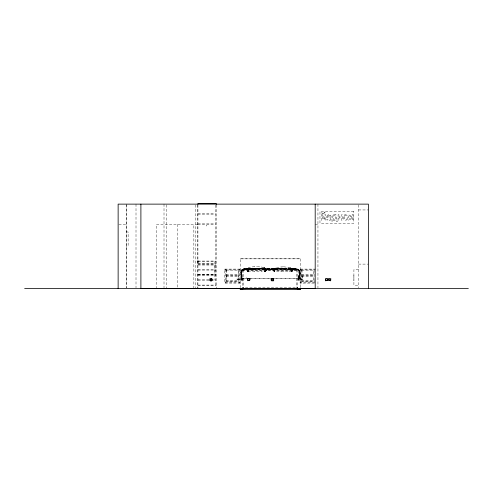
<?xml version="1.0" encoding="UTF-8"?>
<svg xmlns="http://www.w3.org/2000/svg" width="493" height="493" viewBox="0 0 493 493"><rect width="100%" height="100%" fill="white"/><g stroke="black" fill="none" stroke-linecap="round" stroke-linejoin="round"><path stroke-width="0.37" stroke-dasharray="2.46 1.85" d="M290.938 268.18C290.18 267.681 292.343 269.042 292.244 269.77C293.23 270.768 290.611 271.692 291.85 271.286C293.347 269.48 290.716 267.619 288.972 267.385M299.448 273.917L299.448 271.988L299.38 273.868M262.516 267.194C267.348 268.174 266.448 272.734 261.333 271.193M247.332 269.881L248.392 268.223L247.258 269.351L248.318 268.291L247.326 269.646L247.424 270.756L248.004 271.168L261.413 271.193M283.296 266.818L276.61 267.52L274.798 268.358L272.986 269.954L274.792 271.378L274.102 271.181L273.769 270.337L274.774 268.482L273.714 269.542L274.847 268.414L273.837 269.745L274.2 271.255L281.392 271.384M264.766 271.187L265.807 270.497L264.864 271.187L265.493 271.033L265.906 270.392L264.852 271.187L266.46 269.788L263.854 267.65L265.789 269.579L265.573 270.965L264.852 271.187L265.598 270.94L266.017 270.022L265.906 270.632L265.974 269.437L266.01 270.17M292.152 271.033L291.043 271.384L292.287 270.768L291.603 268.728L292.281 270.035L292.029 271.156L292.324 270.731L291.653 271.353L292.743 270.454L292.528 269.548L293.125 270.127L292.663 270.09M247.357 269.739L247.492 269.357L247.449 270.743L248.275 271.187L247.585 270.94L247.03 270.355L247.954 271.15L248.774 271.199C247.363 271.088 246.648 270.115 248.275 271.187C243.129 268.032 254.351 266.146 256.841 266.627M274.663 271.347L274.114 271.181L273.769 270.146L273.886 270.947L274.675 271.316L273.134 270.176L274.262 268.851L273.794 270.54L274.552 271.353L273.449 270.534L274.268 271.292C275.347 270.959 274.385 272.056 273.769 270.577C273.843 268.432 275.267 268.383 274.404 268.833C275.032 268.562 272.241 270.152 274.866 271.384M292.244 270.916L291.326 271.378L292.102 271.082L292.287 270.139L291.566 271.36L287.789 271.384M328.837 280.64L328.917 278.785L330.717 278.81L330.748 280.609L328.868 280.683L328.862 278.896M241.681 274.632C241.946 263.034 241.767 278.508 241.743 280.406L241.25 276.191L241.404 272.222M209.956 278.983C215.022 277.362 209.223 284.498 209.987 278.964M240.245 258.843L300.231 258.837L240.245 258.843L240.251 287.191M242.704 269.702L242.692 270.472L297.784 270.466L297.79 269.696L242.716 269.702L242.698 288.528M242.698 279.5L242.704 278.73L296.798 278.711M264.248 267.853L265.795 269.726L265.598 270.94L264.963 271.181L266.288 270.263L266.294 269.566L264.562 268.05L265.881 270.115L265.702 270.811L264.914 271.168L265.912 270.281L265 271.162L265.573 270.965M271.464 278.983C276.585 277.386 270.873 284.664 271.495 278.958M273.35 278.958L273.375 280.727M292.201 270.959L291.418 271.372L292.09 271.095L292.306 270.232L291.948 271.224L291.252 271.372M297.784 279.494L297.79 278.724M247.541 269.233C248.54 274.958 247.64 267.674 244.368 269.782L242.199 270.848L241.613 272.709M273.781 270.028C275.716 273.498 271.871 268.636 274.946 271.39M254.665 268.722C265.098 268.827 275.556 268.321 285.965 269.055C295.535 268.876 302.739 266.608 298.382 279.303L303.386 279.389L302.11 275.753L298.696 269.8L296.422 268.765C279.913 269.233 263.373 268.217 246.845 269.018L262.486 268.759M248.312 271.193L247.535 270.823L247.326 269.973L247.455 270.768L248.281 271.181L247.424 270.756L247.313 269.954L247.486 270.83L248.404 271.193M298.758 269.967C299.997 272.919 299.559 276.548 298.456 279.488C299.744 276.653 299.947 272.925 298.77 269.998M265.271 271.125L265.819 270.435L264.944 271.156C266.781 270.386 264.864 267.329 265.826 270.318C264.199 272.931 267.533 269.141 264.347 267.909M273.781 270.164C275.088 272.389 273.282 271.378 274.083 269.221M299.208 277.584L299.516 271.797L299.208 277.534L298.598 279.402L299.257 277.479L299.516 271.797C300.2 274.49 297.113 283.635 299.159 277.793L298.721 279.685L298.376 279.685L298.974 277.812L299.362 272.093L299.245 277.886L298.968 279.802L298.616 279.858L299.269 276.037L299.263 272.265L299.701 279.975L298.542 280.455L298.265 270.879L296.299 269.616L288.553 269.677M247.313 269.954L247.529 270.86L248.195 271.175L247.067 270.361L248.269 271.156L247.332 270.558L247.326 269.646M299.442 271.6L299.337 273.523L299.442 271.6C298.511 281.774 298.092 281.879 299.294 271.631L299.214 277.732M298.511 279.34L299.35 275.575C297.119 286.39 301.174 271.532 298.764 269.751L296.422 268.765L288.571 269.116L280.764 268.685L259.866 268.907L270.312 269.32L280.739 268.864L262.473 269.172L270.312 269.424L278.144 269.141L262.473 269.141L267.693 269.332L259.879 268.864L265.086 269.153M298.709 279.321L299.522 271.6L298.764 269.751L296.422 268.765L298.764 269.751L299.534 271.618L299.202 277.467L299.337 275.525M291.838 271.273L292.294 270.374L291.449 271.366L292.133 270.996L291.523 271.372L292.3 270.25L291.449 271.366L292.312 270.595L291.93 271.23M265.111 271.156L265.856 270.25L265.4 268.864M299.442 273.726L299.208 277.534L298.456 279.488M265.813 269.831C264.963 273.134 265.887 268.321 265.702 269.424M292.152 270.848L292.195 269.671L291.616 268.697L292.281 270.238L291.573 271.316L292.164 270.842L292.059 269.332L290.882 268.149L292.571 269.597L290.315 267.841L292.207 269.739L292.281 270.614L291.437 271.335L292.719 269.991M299.306 275.735L299.461 271.908L299.251 277.627L298.542 279.488M299.454 273.553L299.091 277.386L298.296 279.223M264.914 271.168C265.462 271.242 266.436 269.24 265.407 270.965M265.832 270.078L265.024 271.125M327.586 280.505C321.744 281.411 328.652 275.211 327.555 280.499M211.873 280.714L211.873 278.983M266.263 269.8L266.664 269.936L266.208 269.899M292.287 270.762L291.295 271.31L292.318 270.441M266.017 270.256L265.678 270.639M292.115 270.977L292.22 270.632L291.653 271.267L292.269 270.688L291.862 269.055L292.115 269.505L290.771 268.075L291.764 268.802M247.387 269.603L247.295 270.072M254.653 268.962L244.195 268.833L241.971 269.837L241.533 271.797L242.322 279.395L236.979 279.093L241.94 269.868L244.146 268.839L267.711 268.654L257.278 268.771L262.486 268.642M265.764 270.472L265.678 270.682M292.22 270.663L292.115 270.916M241.977 279.765C242.063 278.274 240.874 274.293 241.231 271.945L241.404 275.889L242.236 279.777L241.404 275.889L241.231 271.914L242.063 279.58L241.613 277.59L241.206 271.834L241.897 269.924L241.2 271.785L241.256 273.738L241.619 277.621L242.303 279.562C240.06 272.956 240.337 266.67 249.44 268.999L246.839 269.036M241.903 269.868L241.194 271.803L241.903 269.868C241.57 270.497 240.861 271.242 241.527 277.534C244.041 286.488 239.881 270.922 241.946 269.788L244.245 268.777L252.065 269.135L265.105 268.636M241.934 269.8L241.311 271.692L241.934 269.794L244.232 268.808L252.065 269.135L259.873 268.685L280.751 268.901L278.144 269.005M292.263 270.503L291.48 271.316M273.831 269.862L273.942 269.548M241.89 269.948L241.206 271.834L241.28 273.763M274.071 269.307C273.251 270.762 275.082 271.846 273.991 271.045M299.263 277.411L298.401 279.254L299.276 277.436L299.276 275.476L299.356 277.436C296.231 286.069 301.482 271.064 298.764 269.776L296.416 268.851L288.578 268.722M298.339 279.248L299.165 277.405L299.22 275.458C296.928 287.154 301.205 270.706 298.764 269.794M273.997 269.424L274.601 268.636L274.003 269.209M265.672 270.854L265.32 271.008L265.591 270.786M248.004 268.58L247.4 270.25L247.967 271.119L247.326 270.343L247.936 271.107M274.348 268.895L274.521 268.703M247.868 268.734C248.108 268.5 247.301 269.412 248.065 268.512M247.819 268.599L248.25 268.229L247.997 268.42M274.311 268.759L274.755 268.395L274.459 268.611M247.997 268.593L246.87 269.788L265.098 269.659M241.354 273.64L241.539 277.497L242.199 279.328M248.768 267.909L248.497 268.063L249.082 267.748M275.427 267.995L275.18 268.124M244.189 269.098L241.89 270.059M236.979 279.093L237.774 279.753L238.729 279.266L241.952 279.531L244.731 279.143L246.426 277.849L247.813 278.57L292.719 278.644L296.157 278.52L298.487 277.775L300.594 278.933L303.386 279.389M271.477 278.724C268.864 281.984 276.068 281.86 273.344 278.724M242.155 279.537L241.379 275.729L241.225 271.729L241.502 277.571L242.291 279.358M244.232 268.808L241.934 269.794L241.397 271.637L241.964 279.42M241.416 280.049L242.112 279.913L241.397 271.698M242.365 279.451L241.453 277.584L241.373 275.642M241.749 277.842L241.293 272.025L241.644 279.876L242.236 279.777M210.838 279.056L210.702 279.075A0.783 0.783 0 0 0 210.702 280.585L211.103 280.585A0.783 0.783 0 0 0 211.103 279.075L210.967 279.056M210.733 279.198L211.072 279.198M211.072 280.462L210.733 280.462M248.694 278.81L248.558 278.828A0.783 0.783 0 0 0 248.558 280.338L248.694 280.357M248.589 280.215L248.928 280.215M248.823 280.357L248.959 280.338A0.783 0.783 0 0 0 248.959 278.828L248.823 278.81M272.346 279.056L272.21 279.075A0.783 0.783 0 0 0 272.21 280.585L272.617 280.585A0.783 0.783 0 0 0 272.617 279.075L272.475 279.056M272.241 280.455L272.58 280.455M326.569 278.859L326.434 278.872A0.783 0.783 0 0 0 326.434 280.388L326.569 280.4M329.706 278.97L329.57 278.983A0.783 0.783 0 0 0 329.57 280.499L329.977 280.499A0.783 0.783 0 0 0 329.977 278.983L329.835 278.964M329.607 279.112L329.946 279.112M326.471 280.258L326.804 280.258M326.699 280.406L326.841 280.388A0.783 0.783 0 0 0 326.841 278.872L326.705 278.859M329.946 280.369L329.607 280.369M237.774 279.753L240.344 279.531M288.571 269.104L296.404 269.172L293.803 268.814M288.559 269.129L296.41 268.814L298.752 269.739L299.522 271.612L299.442 273.621L298.696 269.782L299.522 271.6L298.696 269.782M285.946 269.03L280.739 268.784L296.41 268.895L291.178 268.913M291.369 271.36L291.708 271.335M254.431 266.682L254.727 266.67M280.887 266.873L281.183 266.861M291.178 269.042L296.41 268.851L272.925 268.71L283.364 268.673M278.138 269.049L270.312 269.32L272.925 269.283M259.891 268.784L246.845 268.901L257.278 268.876L246.851 268.895L252.065 269.116M252.046 268.759L244.195 268.833M283.906 271.384L281.485 271.384M267.705 269.659L272.919 269.653M280.751 268.734L285.971 268.74L283.358 268.753M283.364 268.765L285.971 268.753M254.382 271.193L254.739 271.193M280.844 271.384L281.195 271.384M287.875 271.384L284.036 271.384M358.497 209.944L368.413 209.944M197.927 213.691L215.373 213.691M197.927 214.153L215.373 214.153M197.927 223.865L215.373 223.865M118.868 224.327L126.214 224.327M195.376 224.327L197.822 224.327M197.927 224.327L215.373 224.327M315.193 224.327L317.948 224.327M126.214 231.969L128.143 231.969L128.143 246.081L126.214 246.081M197.841 260.329L197.933 260.329A5.602 5.602 0 0 1 197.933 262.935L197.841 262.935M197.927 261.05L215.373 261.05M197.927 261.512L215.373 261.512M214.911 261.968L215.373 261.968M197.927 263.502L215.373 263.502M197.927 263.958L215.373 263.958M358.497 264.112L368.413 264.112M197.927 264.568L215.373 264.568M197.927 265.031L215.373 265.031M214.93 265.487L215.373 265.487M240.202 269.092L224.5 269.092L224.58 283.087L240.128 283.087L240.128 269.874M315.723 269.092L300.021 269.092L300.021 269.868L314.867 269.868M197.927 269.622L215.373 269.622M358.497 269.622L353.906 269.622L353.906 285.231L358.497 285.231M224.5 269.874L240.202 269.874M197.927 270.078L215.373 270.078M226.133 270.096L238.569 270.152M301.654 270.152L314.09 270.096M226.133 270.263L226.521 270.263L226.521 274.73L238.181 274.73L238.181 270.263L238.569 270.263M301.654 270.263L302.043 270.263L302.043 274.73L313.702 274.73L313.702 270.263L314.09 270.263M242.698 270.287L297.784 270.281M214.93 270.54L215.373 270.54M197.927 274.515L215.373 274.515M197.927 274.669L215.373 274.669M197.927 274.977L215.373 274.977M197.927 275.131L215.373 275.131M226.133 275.119L238.569 275.119M301.654 275.119L314.09 275.119M353.906 275.47L353.906 280.813M214.911 275.587L215.373 275.587M226.133 275.895L238.569 275.895M301.654 275.907L314.09 275.895M226.133 276.117L238.569 276.172M301.654 276.172L314.09 276.117M226.133 276.283L226.521 276.283L226.521 280.751L238.181 280.751L238.181 276.283L238.569 276.283M301.654 276.283L302.043 276.283L302.043 280.751L313.702 280.751L313.702 276.283L314.09 276.283M271.557 278.902L273.295 278.902M197.927 279.722L215.373 279.722M197.927 280.178L215.373 280.178M247.874 280.542L249.668 280.523L249.704 278.736L247.874 278.625L247.819 280.517L249.618 280.511M226.133 281.146L238.569 281.146M301.654 281.139L314.09 281.139M225.356 281.534L239.351 281.534M300.878 281.534L314.867 281.534M314.867 282.31L300.49 282.31L300.49 283.087M314.133 283.087L300.101 283.087L300.101 269.868M197.927 285.077L215.373 285.077M197.927 285.533L216.291 285.533M275.538 268.673L283.358 268.938M275.525 269.653L285.946 269.677M283.709 266.824L289.138 267.428M257.254 266.633L262.683 267.237M241.644 279.876L242.112 279.913M246.864 268.876L249.458 269.073M298.616 279.858L299.701 279.975M248.152 271.144L247.48 270.743L247.338 269.862L247.967 271.119M287.943 267.169L288.269 267.224M261.481 266.978L261.814 267.033M298.376 279.685L298.968 279.802M298.394 279.574L298.721 279.685M274.139 271.168C274.86 271.643 273.165 270.318 274.299 271.267M264.322 267.896L265.548 269.098M264.605 268.069L264.433 267.958M242.796 277.904L244.731 279.143M291.782 268.956L290.882 268.149L292.078 269.073L291.628 268.703M265.326 268.765L264.655 268.118L265.031 268.408M265.092 268.5C264.23 267.619 266.004 269.523 265.166 268.574M264.673 268.137L264.846 268.266M291.283 268.432C291.69 268.802 291.123 268.321 291.443 268.58M291.819 268.993C293.477 271.39 290.1 267.021 291.499 268.636M247.332 270.312L247.843 271.076L247.443 270.669M273.892 270.854L273.781 270.534L273.954 270.959M273.744 270.688L273.806 270.731M291.881 269.086L292.072 269.412M291.992 269.166L292.047 269.246M292.127 269.517L291.973 269.215L292.232 269.831M241.743 277.799L242.303 279.685M242.174 279.389L241.441 275.507M273.831 270.675L273.757 270.263M241.41 275.599L242.266 279.445L241.527 277.534L241.305 273.664M358.497 204.897L358.497 287.826M317.948 204.127L317.948 287.832M314.09 269.868L314.09 283.087M301.654 269.868L301.654 283.087M300.878 269.092L300.878 283.087M300.231 258.837L300.231 287.179M297.79 269.696L297.784 288.522M296.792 269.683L296.798 287.739L297.79 287.752L242.704 287.758L243.696 287.746L243.696 269.689M239.74 283.087L239.74 282.31L224.968 282.31L224.968 283.087M239.351 269.092L239.351 283.087M238.569 269.874L238.569 283.087M226.133 269.874L226.133 283.087M225.356 269.092L225.356 283.087M216.291 205.051L216.291 288.596M215.373 205.143L215.373 285.533M214.93 265.031L214.93 275.131M214.911 261.512L214.911 280.178M197.927 205.051L197.927 287.832M197.822 204.897L197.822 288.596M195.376 204.897L195.376 287.832M193.848 288.528L193.848 224.327L156.355 224.327L156.355 287.832M177.782 224.327L177.782 287.832M166.455 204.878L166.455 288.528M164.009 204.127L164.009 287.826M136.006 204.127L136.006 287.826M126.516 204.897L126.516 287.826M126.214 204.127L126.214 287.832M212.138 278.865C212.514 285.798 205.945 276.604 212.138 278.865M247.646 278.662L247.689 280.634L249.803 280.634L249.815 278.545L247.646 278.662M273.652 278.865C273.726 286.088 267.656 276.345 273.652 278.865M325.522 278.711C325.14 285.287 331.419 276.746 325.522 278.711M331.013 278.779C331.043 286.039 325.097 276.185 331.013 278.779M209.815 280.745C215.712 282.588 209.297 274.318 209.815 280.745M328.689 280.659L330.846 280.794L330.858 278.699L328.757 278.668L328.689 280.659M292.429 269.628L292.343 270.867L292.429 269.628M247.172 269.961L247.357 270.602L247.172 269.961M273.633 270.152L273.627 270.146M326.699 216.458L326.662 217.579L330.501 217.579C331.019 221.086 326.237 217.924 326.767 219.915C334.457 223.557 330.895 209.315 326.699 216.458M343.467 216.828C342.407 222.818 351.38 219.804 347.694 215.324A2.212 2.212 0 0 0 346.425 214.603L345.359 214.603A2.188 2.188 0 0 0 344.096 215.324L343.467 216.828M197.97 260.871L198.05 262.381L197.97 260.871M324.221 212.132L324.012 213.099L323.39 213.395L322.779 213.105L322.558 212.132L321.756 212.132C321.362 214.584 325.405 214.572 325.029 212.132L324.221 212.132M344.484 216.544C342.992 221.117 349.636 219.644 347.017 215.885A1.263 1.263 0 0 0 346.24 215.392L345.55 215.392A1.257 1.257 0 0 0 344.78 215.885L344.484 216.544M206.413 225.794L206.887 225.917L206.413 225.794M247.529 278.582C246.999 285.465 254.061 276.733 247.535 278.545M325.405 278.625C324.585 285.281 332.264 277.109 325.417 278.588M327.66 216.211L327.568 216.865L330.501 216.865C330.612 215.324 328.104 214.665 327.66 216.211M246.913 269.363L247.172 269.129L246.864 269.412M273.368 269.554L273.627 269.32L273.368 269.554M351.645 217.696L349.747 220.254L348.588 220.254L350.843 217.308C350.338 216.144 349.038 215.675 348.97 214.708C350.936 214.196 350.541 217.019 352.113 217.123L352.113 214.708L353.05 214.708L353.05 220.254L352.113 220.254L352.113 217.696L351.645 217.696M259.873 268.667L257.278 268.944L262.486 268.691L259.873 268.667M259.86 269.203L252.04 269.591L244.164 269.332L259.86 269.203M293.791 269.381L280.757 269.221L296.435 269.283L293.816 269.375M275.544 268.895L272.931 269.024L275.544 268.913M280.757 268.679L278.151 268.716L280.751 268.667M353.721 211.189L319.969 211.189L319.969 223.372L353.721 223.372L353.721 211.189M322.212 214.708L321.337 214.708L321.337 220.254L322.262 220.254L322.262 216.119L324.875 220.254L325.719 220.254L325.719 214.708L324.795 214.708L324.795 218.781L322.212 214.708M335.936 214.708L332.535 214.708L332.535 219.459L331.986 219.459L331.986 221.585L332.855 221.585L332.855 220.242L336.509 220.242L336.509 221.585L337.378 221.585L337.378 219.459L337.009 219.459L336.238 217.438L335.936 214.708M339.018 214.708L338.087 214.708L338.087 220.254L339.018 220.254L339.018 217.758L341.532 217.758L341.532 220.254L342.462 220.254L342.462 214.708L341.532 214.708L341.532 216.951L339.018 216.951L339.018 214.708M335.061 215.496L333.471 215.496L333.471 219.459L336.09 219.459L335.061 215.496M293.785 269.042L288.571 268.975L293.785 269.042M292.626 269.653L292.349 269.332L292.663 269.665M299.571 271.686L298.764 269.807L299.553 271.668M299.405 271.557L298.733 269.72L299.405 271.557M247.363 270.472L247.35 270.423M326.311 280.197A0.653 0.653 0 0 0 327.29 279.63A0.653 0.653 0 0 0 326.311 279.063A0.653 0.653 0 0 0 326.311 280.197M248.435 280.147A0.653 0.653 0 0 0 249.409 279.58A0.653 0.653 0 0 0 248.435 279.02A0.653 0.653 0 0 0 248.435 280.147M210.579 280.394A0.653 0.653 0 0 0 211.552 279.827A0.653 0.653 0 0 0 210.579 279.266A0.653 0.653 0 0 0 210.579 280.394M272.087 280.394A0.653 0.653 0 0 0 273.067 279.827A0.653 0.653 0 0 0 272.087 279.266A0.653 0.653 0 0 0 272.087 280.394M329.447 280.307A0.653 0.653 0 0 0 330.427 279.741A0.653 0.653 0 0 0 329.447 279.174A0.653 0.653 0 0 0 329.447 280.307"/><path stroke-width="0.74" d="M297.784 288.485L297.784 289.44L300.231 289.477L240.251 289.483L240.251 287.918M240.251 289.446L242.698 289.409M242.704 288.713L245.779 288.676M242.698 288.528L242.698 289.446M294.734 288.67L297.79 288.707M24.65 288.596L468.35 288.596M368.413 288.596L368.413 204.127L118.135 204.127L118.135 288.596M315.193 204.127L315.193 288.596L140.899 288.528L140.899 204.127M300.231 287.906L300.231 289.477M216.291 204.435L216.291 203.517L197.927 203.517L197.927 204.435"/></g></svg>
